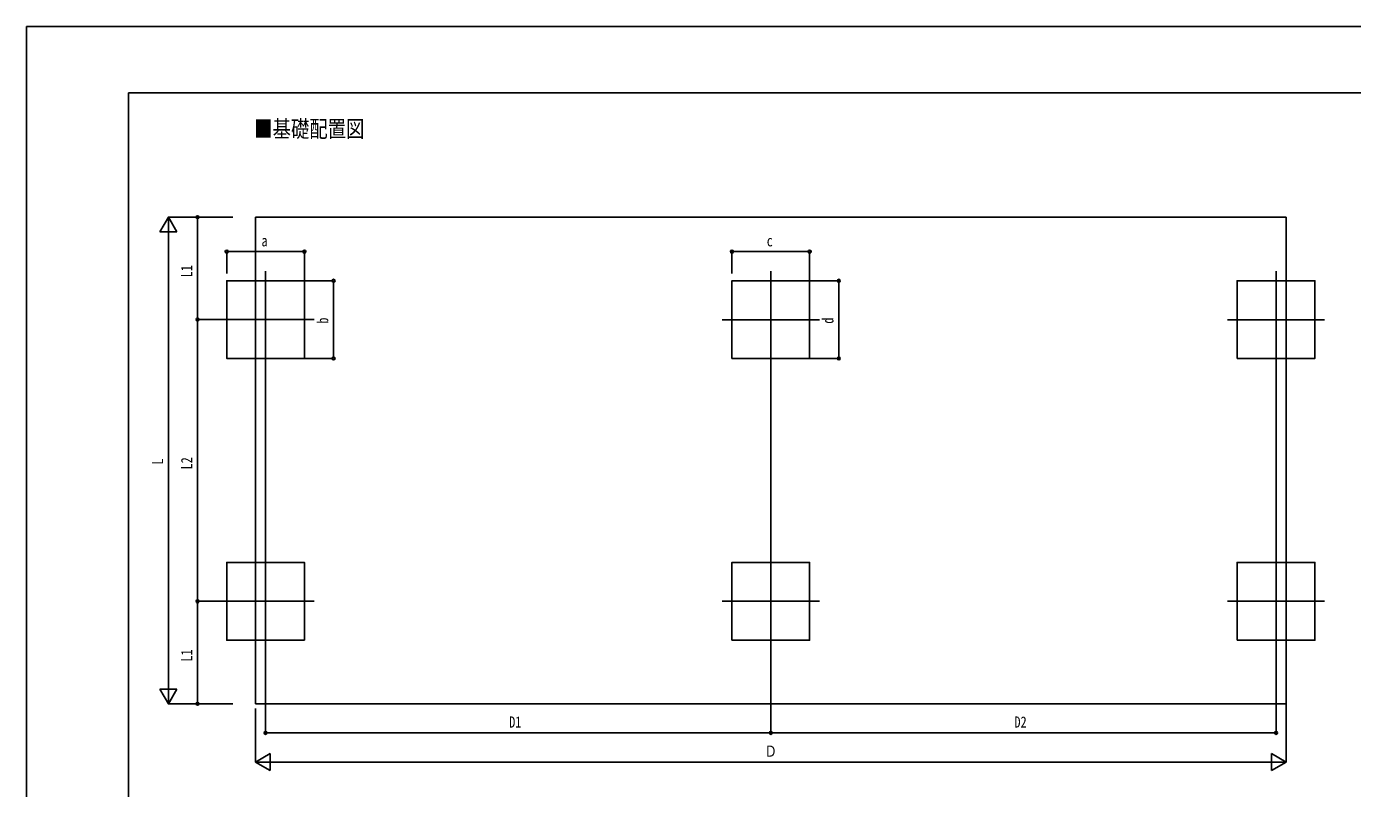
# Model space of a CAD drawing. Units: millimetres, scale not verified. Extents: x -14718 to 14718, y -10395 to 10395.
# Drawn here: x -14718 to -1071, y 2551 to 10395 of the extents above; entities that cross this region are included whole.
import ezdxf
from ezdxf.enums import TextEntityAlignment as Align

# ---------------------------------------------------------------- set-up
doc = ezdxf.new("R2010")
doc.units = ezdxf.units.MM
doc.header["$LTSCALE"] = 50
for name, color, linetype in [('0-2_USER1', 3, 'Continuous'), ('0-3_YKK_12', 2, 'Continuous'), ('0-4_YKK_A1', 4, 'Continuous'), ('0-5_YKK_D', 6, 'Continuous'), ('0-6_YKK_ZWAK', 7, 'Continuous')]:
    doc.layers.add(name, color=color, linetype=linetype)
doc.styles.add('ＭＳ ゴシック', font='')
doc.styles.get('ＭＳ ゴシック').set_extended_font_data('MS Gothic')

msp = doc.modelspace()

# ---------------------------------------------------------------- linework, layer by layer
at = {"layer": '0-3_YKK_12'}
for p, q in [((-12257.43, 3977.45), (-12257.43, 7877.45)), ((-7057.43, 3977.45), (-7057.43, 7877.45)), ((-1857.43, 3977.45), (-1857.43, 7877.45)), ((-12757.43, 7377.25), (-11757.43, 7377.25)), ((-6557.43, 7376.42), (-7557.43, 7376.42)), ((-1357.43, 7376.42), (-2357.43, 7376.42)), ((-12757.43, 4477.45), (-11757.43, 4477.45)), ((-6557.43, 4477.45), (-7557.43, 4477.45)), ((-1357.43, 4477.45), (-2357.43, 4477.45))]:
    msp.add_line(p, q, dxfattribs=at)
at = {"layer": '0-4_YKK_A1'}
for p, q in [((-12362.43, 3422.5), (-12362.43, 8432.5)), ((-12362.43, 8432.5), (-1752.43, 8432.5)), ((-1752.43, 8432.5), (-1752.43, 3422.5)), ((-12362.43, 3422.5), (-1752.43, 3422.5))]:
    msp.add_line(p, q, dxfattribs=at)
for points in [[(-11857.43, 6977.25), (-11857.43, 7777.25), (-12657.43, 7777.25), (-12657.43, 6977.25)], [(-7457.43, 6977.25), (-7457.43, 7777.25), (-6657.43, 7777.25), (-6657.43, 6977.25)], [(-2257.43, 6977.25), (-2257.43, 7777.25), (-1457.43, 7777.25), (-1457.43, 6977.25)], [(-11857.43, 4077.45), (-11857.43, 4877.45), (-12657.43, 4877.45), (-12657.43, 4077.45)], [(-7457.43, 4077.45), (-7457.43, 4877.45), (-6657.43, 4877.45), (-6657.43, 4077.45)], [(-2257.43, 4077.45), (-2257.43, 4877.45), (-1457.43, 4877.45), (-1457.43, 4077.45)]]:
    msp.add_lwpolyline(points, close=True, dxfattribs=at)
at = {"layer": '0-5_YKK_D'}
for p, q in [((-13257.43, 8432.5), (-13344.93, 8280.95)), ((-12594.19, 8432.5), (-13258.43, 8432.5)), ((-13257.43, 8432.5), (-13169.93, 8280.95)), ((-13257.43, 8432.5), (-13257.43, 8129.39)), ((-12594.19, 8432.5), (-12958.43, 8432.5)), ((-12957.43, 7377.25), (-12957.43, 8432.5)), ((-13344.93, 8280.95), (-13169.93, 8280.95)), ((-13257.43, 3597.5), (-13257.43, 8257.5)), ((-12657.43, 7852.62), (-12657.43, 8078.25)), ((-11857.43, 8077.25), (-12657.43, 8077.25)), ((-11857.43, 7778.25), (-11857.43, 8078.25)), ((-7457.43, 7852.62), (-7457.43, 8078.25)), ((-6657.43, 8077.25), (-7457.43, 8077.25)), ((-6657.43, 7778.25), (-6657.43, 8078.25)), ((-11856.43, 7778.25), (-11556.43, 7778.25)), ((-11557.43, 6977.25), (-11557.43, 7778.25)), ((-6656.43, 7778.25), (-6356.43, 7778.25)), ((-6357.43, 6977.25), (-6357.43, 7778.25)), ((-12758.43, 7377.25), (-12958.43, 7377.25)), ((-12758.43, 7377.25), (-12958.43, 7377.25)), ((-12957.43, 4477.45), (-12957.43, 7377.25)), ((-11856.43, 6977.25), (-11556.43, 6977.25)), ((-6656.43, 6977.25), (-6356.43, 6977.25)), ((-12758.43, 4477.45), (-12958.43, 4477.45)), ((-12758.43, 4477.45), (-12958.43, 4477.45)), ((-12957.43, 4477.45), (-12957.43, 3422.5)), ((-12257.43, 3976.45), (-12257.43, 3121.5)), ((-7057.43, 3976.45), (-7057.43, 3121.5)), ((-7057.43, 3976.45), (-7057.43, 3121.5)), ((-1857.43, 3976.45), (-1857.43, 3121.5)), ((-13257.43, 3422.5), (-13257.43, 3725.61)), ((-13257.43, 3422.5), (-13344.93, 3574.05)), ((-13169.93, 3574.05), (-13344.93, 3574.05)), ((-13257.43, 3422.5), (-13169.93, 3574.05)), ((-12594.19, 3422.5), (-13258.43, 3422.5)), ((-12595.19, 3422.5), (-12958.43, 3422.5)), ((-1752.43, 3421.5), (-1752.43, 2821.5)), ((-12362.43, 3372.5), (-12362.43, 2821.5)), ((-12257.43, 3122.5), (-7057.43, 3122.5)), ((-7057.43, 3122.5), (-1857.43, 3122.5)), ((-12362.43, 2822.5), (-12210.88, 2910)), ((-12210.88, 2735), (-12210.88, 2910)), ((-1752.43, 2822.5), (-1903.99, 2910)), ((-1903.99, 2910), (-1903.99, 2735)), ((-12362.43, 2822.5), (-12210.88, 2735)), ((-12362.43, 2822.5), (-12059.32, 2822.5)), ((-1927.43, 2822.5), (-12187.43, 2822.5)), ((-1752.43, 2822.5), (-2055.54, 2822.5)), ((-1752.43, 2822.5), (-1903.99, 2735))]:
    msp.add_line(p, q, dxfattribs=at)
for centre in [(-12957.43, 8432.5), (-12657.43, 8077.25), (-11857.43, 8077.25), (-7457.43, 8077.25), (-6657.43, 8077.25), (-11557.43, 7778.25), (-6357.43, 7778.25), (-12957.43, 7377.25), (-12957.43, 7377.25), (-11557.43, 6977.25), (-6357.43, 6977.25), (-12957.43, 4477.45), (-12957.43, 4477.45), (-12957.43, 3422.5), (-12257.43, 3122.5), (-7057.43, 3122.5), (-7057.43, 3122.5), (-1857.43, 3122.5)]:
    msp.add_circle(centre, 14.88, dxfattribs=at)
at = {"layer": '0-6_YKK_ZWAK'}
for p in [(13632.57, 9712.5), (-13667.43, -8837.5)]:
    msp.add_line(p, (-13667.43, 9712.5), dxfattribs=at)
msp.add_lwpolyline([(-14717.5, -10395), (14717.5, -10395), (14717.5, 10395), (-14717.5, 10395)], close=True, dxfattribs=at)

# ---------------------------------------------------------------- texts
at = {"layer": '0-2_USER1', "style": 'ＭＳ ゴシック', "width": 0.8}
msp.add_text('■基礎配置図', height=173.2, dxfattribs=at).set_placement((-12373.71, 9202.7), align=Align.BOTTOM_LEFT)
at = {"layer": '0-5_YKK_D', "style": 'ＭＳ ゴシック', "width": 0.8}
for s, p in [('a', (-12299.43, 8097.25)), ('c', (-7099.43, 8097.25)), ('D1', (-9749.83, 3142.5)), ('D2', (-4549.83, 3142.5)), ('Ｄ', (-7120.43, 2842.5))]:
    msp.add_text(s, height=115.5, dxfattribs=at).set_placement(p, align=Align.BOTTOM_LEFT)
for s, p in [('L1', (-12977.43, 7812.48)), ('b', (-11577.43, 7335.75)), ('d', (-6377.43, 7335.75)), ('L', (-13277.43, 5885.5)), ('L2', (-12977.43, 5834.95)), ('L1', (-12977.43, 3857.58))]:
    msp.add_text(s, height=115.5, rotation=90, dxfattribs=at).set_placement(p, align=Align.BOTTOM_LEFT)

doc.saveas('drawing.dxf')
